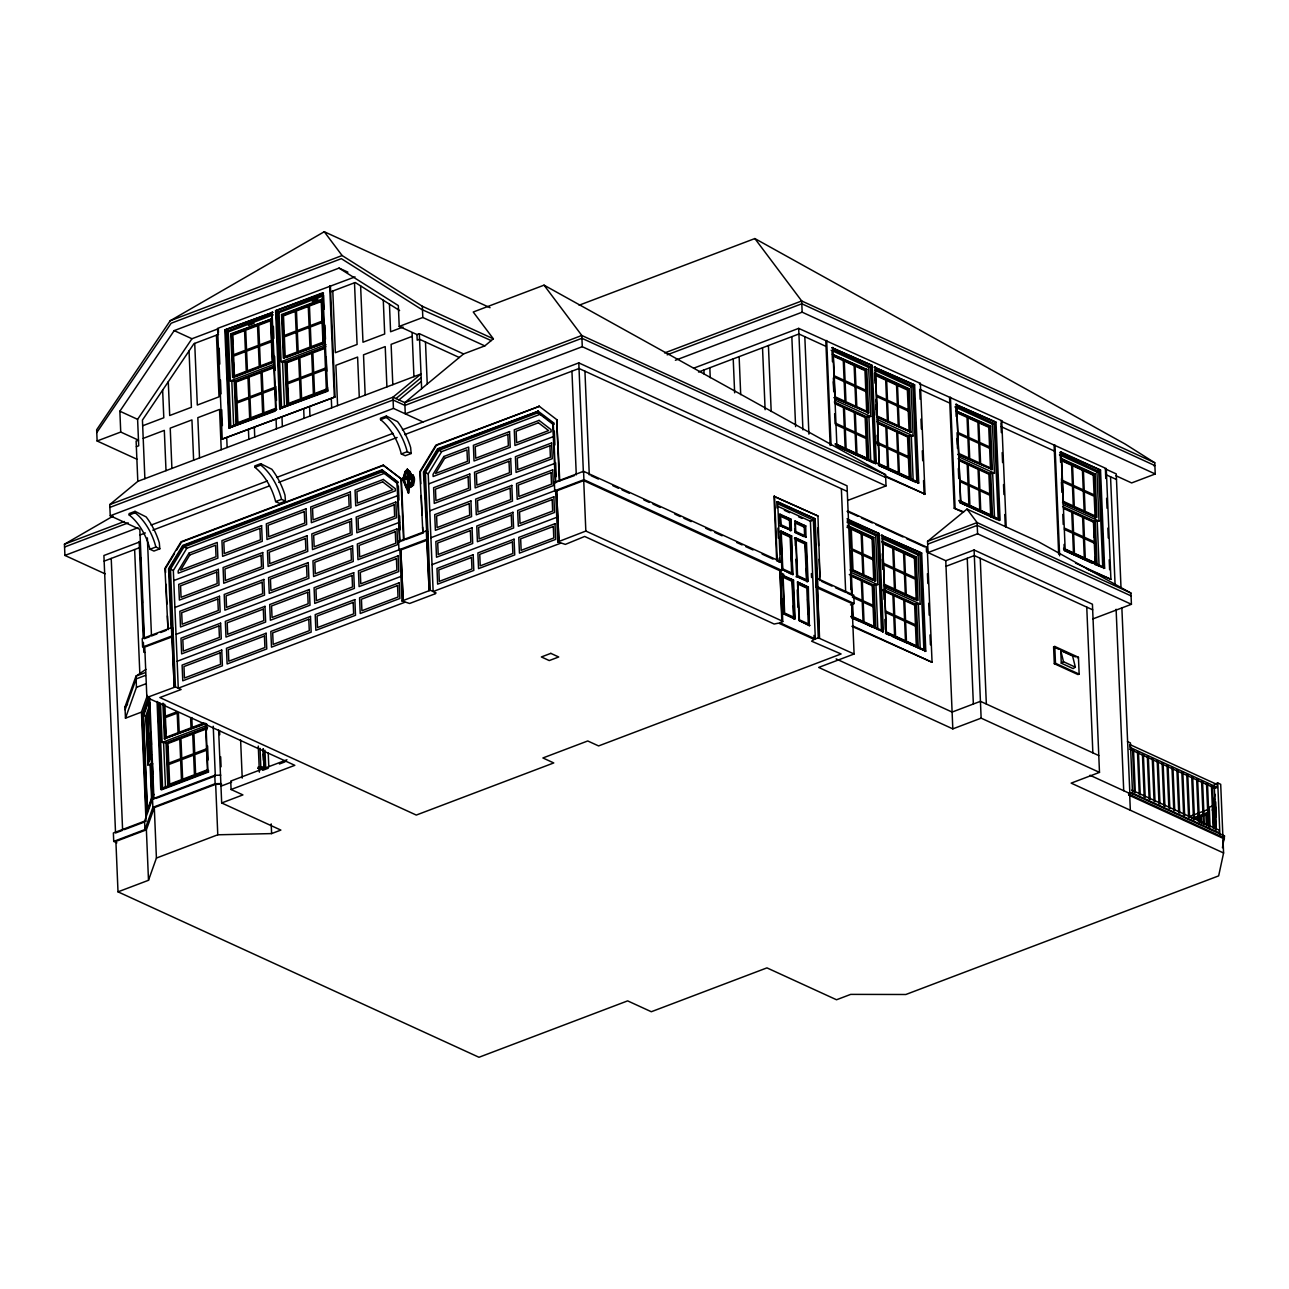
<?xml version="1.0" encoding="UTF-8"?>
<svg xmlns="http://www.w3.org/2000/svg" width="1289" height="1289" viewBox="0 0 1289 1289"><rect width="100%" height="100%" fill="white"/><g stroke="black" fill="none" stroke-linecap="round" stroke-linejoin="round"><path stroke-width="1.5" d="M407.807 484.986L407.856 478.88L407.807 484.986L406.067 485.55L403.924 480.233L407.856 478.88M408.275 476.93L407.566 470.082L408.484 493.236L402.764 479.637L405.004 471.661L407.372 469.18M408.307 477.784L412.383 479.653L410.45 486.775L408.871 488.177L408.307 477.784L403.441 479.637L405.987 486.759L408.226 488.434L405.987 486.759M408.323 487.935L408.42 485.84L410.788 486.775L413.076 479.653L408.371 477.494L402.764 479.637M260.781 766.085L260.04 748.297M257.961 768.453L265.743 767.793L257.993 767.97M1215.076 794.33L1212.868 807.252L1212.804 805.851L1209.275 807.188L1210.097 827.135M1214.786 799.019L1212.353 810.298L1215.253 811.087L1216.043 807.381M1215.156 804.4L1215.994 828.36M1215.704 801.855L1216.188 813.52M1222.778 843.699L1224.469 835.9L1129.825 792.526L1128.648 792.977L1128.729 795.071L1222.955 838.269L1223.583 852.98L1218.653 875.876L905.845 994.496L850.692 994.383L836.529 999.765L766.955 967.878L651.316 1011.736L627.646 1000.876L478.976 1057.27L118.008 891.843L115.897 841.395L114.914 840.944M1222.439 847.759L1224.469 835.9M403.409 478.783L405.342 471.661C410.547 469.405 404.375 468.39 409.821 471.677L412.351 478.799M407.469 476.189L403.811 477.575L405.681 472.386L407.243 471.806L407.759 476.414L407.243 471.806M412.126 480.249L410.208 485.582L408.903 484.986L408.71 478.88L409.112 484.97L410.418 485.566L412.126 480.249L408.71 478.88M403.956 477.687L405.487 472.854M411.948 480.265L410.418 485.566M407.614 476.302L407.163 471.726L405.519 472.257L404.021 478.155M410.289 486.179L411.417 482.634M147.397 695.448L141.452 712.108L125.468 718.182L124.985 706.968L135.99 676.145L145.915 669.362M125.114 709.772L136.102 678.949L145.496 675.388M125.468 718.182L136.457 687.359L135.99 676.145L145.367 672.584M146.189 813.133L142.08 715.041L148.638 696.624L152.763 794.733L146.189 813.133L147.333 813.166L143.224 715.073L149.121 698.509M147.494 811.135L143.498 715.83L149.008 700.41M152.859 763.797L147.848 764.941L145.786 715.894L150.072 703.907M149.315 760.913L148.171 760.881L146.35 717.425L150.265 706.485M149.234 758.931L147.494 717.457L150.104 710.158M150.04 711.882L147.784 718.231L148.606 737.84L150.297 733.087M150.926 732.909L148.67 739.242L149.492 758.867L151.184 754.113M148.171 760.881L151.425 751.745M147.848 764.941L151.506 754.661M148.106 809.411L153.617 793.992M144.594 821.141L113.384 832.984L113.722 841.395L144.948 829.552L144.594 821.141L152.521 798.922L214.78 775.301L220.757 775.172M144.948 829.552L152.875 807.333L152.521 798.922M118.008 891.843L148.493 880.29L146.382 829.842L154.309 807.607L215.666 784.34L221.644 784.211M148.493 880.29L156.42 858.055L154.309 807.607M167.425 615.9L168.005 629.725L164.944 568.32L181.024 541.799L383.187 465.136L401.443 479.041L383.187 465.136M165.604 572.493L165.443 568.546L174.482 553.626M176.496 550.306L181.523 542.024L383.671 465.361M286.948 759.769L230.731 781.086L231.085 789.496L294.81 765.328L146.865 697.526L144.755 647.078L173.032 636.557L172.678 628.162L171.05 628.146L168.553 568.707L182.667 545.44L381.882 469.889L398.22 482.231M171.791 628.484L169.294 569.045L183.409 545.779L382.624 470.227M813.987 635.413L814.165 639.408L811.603 641.197L841.089 653.974L598.595 745.928L587.752 740.966L542.911 757.964L553.754 762.943L416.283 815.067L159.868 697.558L181.105 689.502L175.433 686.908L170.502 569.19L183.956 547.003L382.205 471.822L385.04 473.111L186.792 548.292L173.338 570.479L178.269 688.197L404.827 602.285M422.631 527.137L422.889 533.066L419.827 471.645L435.908 445.124L539.43 406.277L436.407 445.366L420.327 471.871L420.81 483.713M426.675 531.825L423.437 472.048L437.551 448.781L538.399 411.159L438.292 449.12L424.178 472.386L427.916 539.898L400.815 549.968L403.183 600.529L400.815 549.968M399.832 549.098L401.991 600.98L409.596 603.478L435.553 593.633L434.812 593.294L435.988 592.843L430.317 590.249L425.386 472.515L438.84 450.328L537.964 412.738L545.263 417.475M560.602 543.217L433.152 591.538L428.222 473.82L441.676 451.633L540.8 414.043M490.046 307.7L324.264 231.73L170.18 320.752L96.659 429.785L97.126 440.983L137.069 459.303M149.717 636.653L144.4 638.667L139.824 529.36L110.242 515.793L109.758 504.595L137.81 481.361L136.118 441.064L138.487 440.177L120.731 432.041L119.861 411.207L174.192 330.612L339.039 268.096L347.917 272.156M136.36 446.671L138.713 445.785L137.601 419.344L191.948 338.749L218.324 328.743L218.486 332.481M782.568 576.457L780.844 576.763L780.167 575.248M124.985 706.968L127.579 704.116M407.823 469.953L407.276 468.97M410.788 486.775L407.163 488.209L409.386 488.193L408.484 493.236L407.985 487.838L405.632 486.759L408.452 485.695M395.965 398.559L421.165 377.677M398.962 399.928L421.326 381.415M463.557 353.943L404.794 402.619L405.278 413.817L582.274 346.693L886.026 485.905L885.559 474.69L544.039 285.159L473.24 312.019L493.349 338.814L484.809 345.887L463.557 353.943L419.328 333.674L416.959 334.56L399.219 326.423L398.333 305.59L339.039 268.096M1223.583 852.98L1071.159 783.132L1099.485 772.385L1092.428 604.219L974.081 549.984L945.772 560.715L928.016 552.578L927.548 541.364L966.992 509.091L1037.822 541.396L1130.952 593.085L1131.42 604.299L1092.879 618.913M406.132 486.034L407.453 486.63M408.355 471.806L409.854 472.273L412.013 477.591L408.613 476.414L408.355 471.806L409.757 472.338L411.836 477.703M408.613 476.414L408.549 471.677L408.79 476.302M409.854 472.273L411.674 477.816M1061.282 663.174L1063.506 661.724L1075.348 667.154L1073.109 668.604L1061.282 663.174L1060.75 650.558L1072.593 655.988L1075.348 667.154M105.102 573.847L64.917 555.43L64.45 544.216L113.045 516.148M408.806 486.936C415.944 489.176 416.315 470.453 409.902 476.205M409.048 487.049L413.608 485.18M170.18 320.752L342.117 255.544L422.341 306.266L493.349 338.814M330.419 286.239L335.059 396.948L222.224 439.114L217.583 328.405L355.023 276.893M224.834 329.92L272.785 312.357L224.834 329.92L228.959 428.029L275.073 411.159M327.632 391.228L279.697 408.774L275.588 310.681L322.782 292.78L327.632 391.228L327.47 387.216M275.588 310.681L323.523 293.119M218.566 334.35L193.962 343.68L142.435 420.085L144.884 478.67M226.816 331.225L271.657 314.21L273.139 314.887L228.298 331.901L226.816 331.225L230.812 426.514L275.653 409.515L271.657 314.21M277.554 311.97L322.395 294.972L326.391 390.261L281.55 407.276L277.554 311.97L279.036 312.647L322.008 296.357M330.661 291.83L355.265 282.5L399.606 310.552M248.455 325.489L254.062 323.362M312.276 301.288L317.884 299.161M234.082 377.919L232.6 377.242L230.779 333.803L271.641 318.931L231.521 334.141L233.341 377.58M281.518 314.564L321.638 299.338L323.12 300.031L283 315.241L281.518 314.564L283.338 358.004L324.2 343.132L323.62 329.307M230.779 333.803L232.262 334.479L270.545 319.962M232.6 377.242L272.72 362.032L274.203 362.708M235.162 376.904L273.461 362.37L273.284 358.423M285.9 357.649L324.2 343.132M228.298 331.901L230.36 380.948L273.332 364.642M279.036 312.647L281.099 361.71L325.94 344.695M96.772 432.588L171.179 323.217L341.359 258.67L421.567 309.408L491.206 340.586M230.36 380.948L235.678 381.399M281.099 361.71L286.416 362.161L286.819 372.038M273.236 366.543L234.936 381.061L236.757 424.516L276.877 409.29M237.498 380.722L273.977 366.882M288.237 361.468L324.715 347.643M273.929 367.703L262.134 372.183L262.956 391.792L274.75 387.328M324.667 348.465L312.873 352.928L313.694 372.553L325.489 368.074M97.126 440.983L120.731 432.041M399.219 326.423L422.808 317.481L484.809 345.887M142.676 425.773L163.8 417.765L162.64 390.132M403.038 327.035L390.599 331.756L389.439 304.123M143.208 438.389L164.315 430.381L166.007 470.662M274.815 388.73L263.02 393.193L263.842 412.818L275.637 408.339M325.553 369.476L313.759 373.955L314.58 393.58L326.375 389.101M412.238 336.348L391.115 344.356L392.807 384.654M234.195 380.722L236.016 424.178L276.136 408.951M284.933 361.484L286.754 404.923L326.874 389.713M286.754 404.923L327.615 390.051M228.959 428.029L276.152 410.128L272.043 312.019M279.697 408.774L326.89 390.889M222.224 439.114L335.059 396.948M579.099 305.219L754.855 238.562L1125.2 444.077L1154.767 462.767L1155.234 473.981L1131.629 482.94L1115.662 475.609M137.81 481.361L421.02 373.955L392.968 397.189L109.758 504.595M109.887 507.399L393.081 399.993L404.923 405.407L581.919 338.282L885.672 477.494M110.242 515.793L393.435 408.404L423.018 421.954M135.039 511.346L129.126 513.586L129.19 514.988A42.489 24.314 69.2 0 1 149.975 549.259L153.923 551.064L159.82 548.824L159.304 542.83A50.19 28.729 69.2 0 0 146.173 516.937L135.039 511.346L135.087 512.748A42.489 24.314 69.2 0 1 155.872 547.019L159.82 548.824M260.7 463.686L254.803 465.925L254.868 467.327A42.489 24.314 69.2 0 1 275.637 501.598L279.584 503.403L285.481 501.163L284.982 495.169A50.19 28.729 69.2 0 0 271.85 469.277L260.7 463.686L260.765 465.087A42.489 24.314 69.2 0 1 281.55 499.359L285.481 501.163M386.378 416.041L380.481 418.264L380.529 419.666A42.489 24.314 69.2 0 1 401.314 453.937L405.262 455.742L411.159 453.502L410.643 447.509A50.19 28.729 69.2 0 0 397.528 421.616L386.378 416.041L386.426 417.443A42.489 24.314 69.2 0 1 407.211 451.698L411.159 453.502M129.19 514.988L135.087 512.748M254.868 467.327L260.765 465.087M380.529 419.666L386.426 417.443M64.45 544.216L124.372 521.497M64.563 547.019L128.223 522.867M64.917 555.43L137.939 527.733M151.071 525.09L267.355 480.99M276.732 477.429L393.016 433.346M402.394 429.785L578.793 362.886L847.034 485.824L851.626 595.131L847.179 593.101M140.05 534.967L145.367 532.953M152.779 530.15L269.32 485.953M278.714 482.376L397.125 437.47M404.649 434.619L579.019 368.493L847.276 491.431M104.151 561.118L140.13 547.454M664.576 352.96L801.694 300.965L1154.767 462.767M149.975 549.259L155.872 547.019M275.637 501.598L281.55 499.359M401.314 453.937L407.211 451.698M667.138 354.846L801.806 303.769L1154.88 465.571L1153.993 465.909M675.388 360.259L802.161 312.18L1155.234 473.981M405.004 471.661L407.807 470.598L410.16 471.677L413.044 478.799L408.339 476.656L402.716 478.783M405.342 471.661L407.566 470.082M413.141 480.136L414.365 478.799L408.452 476.108L401.395 478.783L404.005 540.22L399.977 541.332L397.479 481.893L381.882 469.889M693.546 368.235L798.681 328.373L920.378 383.397L925.019 494.106L884.496 476.286M414.397 479.653L408.5 476.946L401.443 479.637L404.392 480.974M410.144 476.318L413.189 475.174M413.108 479.282L414.365 478.799M698.509 372.038L798.906 333.98L826.023 346.403M173.757 580.582L398.446 495.363M428.641 483.907L554.206 436.294M872.218 365.464L831.888 347.708L872.218 365.464L876.327 463.557L835.997 445.817L873.652 463.073M174.885 607.473L399.574 522.271M429.769 510.815L555.333 463.202M172.678 628.162L171.437 627.598L142.241 638.667L142.596 647.078L171.791 635.993L173.032 636.557M401.056 550.081L398.945 549.855L398.591 541.444L426.321 530.923L427.561 531.487M556.832 491.012L554.705 490.787L554.351 482.376L583.563 471.291L781.553 562.036L781.891 570.447L780.425 570.995L583.724 480.604L556.574 490.9L558.943 541.461L556.574 490.9M537.658 410.82L553.98 423.163L553.239 422.824L555.736 482.263L574.459 475.577M156.984 633.898L151.49 635.993L147.365 537.884M160.658 632.512L166.168 630.418M405.729 539.575L422.889 533.066M831.163 350.237L868.641 367.413L870.413 366.737L874.409 462.042L836.932 444.866M865.016 369.975L866.788 369.315L868.609 412.754L834.192 397.721L868.609 412.754M914.626 384.895L874.296 367.156L914.626 384.895L918.735 482.988L917.865 483.327L913.74 385.234M176.013 634.381L426.675 539.334L427.916 539.898M430.897 537.722L583.917 479.701L781.891 570.447M875.022 379.643L874.78 373.713L875.666 373.375L909.196 388.746L911.017 432.186L876.601 417.153M144.932 652.411L143.804 652.234L143.385 642.341M177.141 661.289L401.83 576.086M432.024 564.63L557.589 517.018M875.36 370.491L911.049 386.845L912.821 386.168L916.817 481.474L879.34 464.298L875.344 369.008L912.821 386.168M920.378 383.397L919.492 383.735L1001.73 420.681L1006.193 527.056L1005.275 526.476L1004.776 514.504M907.424 389.423L909.196 388.746M136.457 687.359L145.834 683.798M868.641 367.413L870.703 416.46L865.177 416.895L835.175 403.151M146.865 697.526L175.433 686.908M401.991 600.98L430.317 590.249M555.591 490.029L557.766 541.912L585.834 531.052L782.101 621.008L779.974 570.544L781.795 621.105L782.777 621.572L780.618 569.69M995.994 422.18L955.665 404.44L995.994 422.18L1000.103 520.273L959.773 502.533L997.428 519.789M956.712 406.293L954.94 406.953L992.417 424.129L994.19 423.469L998.169 518.758L960.692 501.582L956.712 406.293L994.19 423.469M177.173 711.721L165.363 716.201L164.879 704.422M911.049 386.845L913.111 435.891L907.585 436.343L877.583 422.583M777.058 508.011L776.8 501.985L777.686 501.663L780.216 561.923L776.671 560.779L773.964 496.313L817.951 515.987L820.062 580.678M918.735 482.988L878.405 465.248L916.06 482.505M204 722.903L192.206 727.383L191.803 717.57M1001.73 420.681L1000.844 421.02L1106.268 468.6L1110.909 579.309L1087.046 569.11M162.897 703.182L164.38 738.726L204.5 723.516M164.38 738.726L203.42 724.547M988.792 426.707L990.564 426.031L992.385 469.486L957.969 454.453L992.385 469.486M160.497 703.182L162.14 742.432L205.112 726.126M162.14 742.432L167.457 742.883L207.577 727.673M205.724 729.187L193.914 733.667L194.736 753.275L206.546 748.796M778.943 514.682L780.119 514.23L790.979 519.209L791.446 530.407L780.006 525.67L791.446 530.407M782.568 516.341L790.979 519.209M847.663 500.454L886.026 485.905M794.926 521.014L805.174 526.202L805.641 537.416L805.77 525.976L794.926 521.014L795.394 532.228L806.237 537.191M817.951 515.987L773.964 496.313M780.828 531.052L791.092 536.24L792.703 574.781L791.672 536.015L780.828 531.052L782.439 569.593L793.299 574.556M776.8 501.985L815.164 518.839L817.903 586.93L854.14 603.542L853.785 595.147L817.548 578.535L816.066 579.083L816.42 587.494L851.981 603.542L854.091 653.99L818.692 667.428L952.813 728.881L981.138 718.15L1099.485 772.385M206.611 750.198L194.8 754.677L195.622 774.302L207.432 769.823M778.459 506.593L810.41 521.239L813.359 520.112L818.289 637.829L854.091 653.99M805.77 525.976L797.359 523.108M794.636 528.716L795.394 532.228M790.495 536.466L791.672 536.015M806.35 568.304L806.914 581.79L808.09 581.339L806.479 542.798L795.619 537.835L794.443 538.27L801.677 541.589M806.479 542.798L805.287 543.249L805.689 552.884M992.417 424.129L994.464 473.192L988.953 473.627L958.952 459.867M207.932 770.435L167.796 785.662L165.975 742.206M170.374 785.307L208.657 770.774M208.689 771.95L161.479 789.851L157.79 701.764M1060.621 462.348L1060.203 452.342L1061.089 452.004L1100.532 470.082L1104.641 568.191L1094.796 564.421M155.808 798.487L215.311 775.93L213.233 726.239M779.168 558.234L779.329 562.246L780.216 561.923M781.553 562.036L779.329 562.246M152.875 807.333L215.134 783.712L221.112 783.583M782.439 569.593L790.898 573.959M847.904 519.999L879.275 533.63L883.384 631.723L852.013 618.092M847.131 522.496L875.682 535.579L877.455 534.919L881.45 630.208L851.111 616.303M856.186 530.875L872.057 538.158L873.829 537.481L875.65 580.92L850.949 569.609M921.683 553.062L881.338 535.322L921.683 553.062L925.792 651.154L892.633 636.702M220.967 786.161L231.585 782.133M262.666 770.339L268.241 768.228M279.407 763.99L284.982 761.88M949.574 397.511L954.214 508.237L963.689 511.83M124.421 829.617L144.223 822.108M796.054 576.811L797.247 576.36L808.09 581.339M785.114 577.295L793.525 580.163L795.152 618.704L793.96 619.155L793.396 605.669M797.472 581.967L807.736 587.172L809.347 625.713L808.316 586.946L797.472 581.967L799.083 620.508L809.943 625.487M115.897 841.395L146.382 829.842M218.614 729.928L221.676 802.966L242.912 794.91L231.085 789.496M1060.203 452.342L1100.532 470.082M1098.727 471.371L1061.25 454.195L1059.477 454.872L1096.955 472.048L1098.727 471.371L1102.723 566.677L1065.246 549.501M1105.785 478.509L1105.398 468.938L1106.268 468.6M816.066 579.083L817.693 579.099M1060.686 458.916L1094.216 474.271L1096.037 517.727L1062.507 502.356L1096.923 517.388L1095.102 473.949L1093.33 474.61L1089.801 472.999M927.548 541.364L977.11 522.577L1130.952 593.085M808.316 586.946L807.14 587.397L798.1 583.256M927.661 544.167L977.223 525.38L1131.081 595.889M816.42 587.494L817.903 586.93M851.9 626.293L932.06 662.288L927.242 547.358L926.356 547.696L926.533 551.901M882.401 538.657L918.09 555.011L919.863 554.351L923.859 649.64L886.381 632.464L882.385 537.175L919.863 554.351M915.416 599.884L883.642 585.335L918.058 600.368L916.237 556.912L914.465 557.589L884.463 543.845M928.016 552.578L977.578 533.791L1131.42 604.299M783.116 614.176L784.292 613.725L795.152 618.704M875.682 535.579L877.745 584.626L872.234 585.077L873.007 605.298L863.147 600.787L862.325 581.162L872.186 585.689M156.42 858.055L217.777 834.789L271.608 833.596L280.857 830.084L221.676 802.966M782.777 621.572L779.829 622.684L815.341 638.957L818.289 637.829M799.083 620.508L809.347 625.713M945.997 566.322L974.323 555.591L1092.669 609.826M850.482 604.928L854.14 603.542M1096.955 472.048L1099.001 521.094L1093.491 521.529L1068.79 510.202M918.09 555.011L920.153 604.074L914.642 604.509L915.416 624.746L905.555 620.218L904.733 600.593L914.594 605.121M1064.053 544.441L1064.311 550.451L1104.641 568.191M910.292 644.387L918.235 647.271L916.415 603.832M1053.596 646.901L1054.773 646.45L1078.442 657.293L1079.151 674.115L1077.975 674.566L1054.305 663.706L1053.596 646.901L1059.059 649.398M1054.305 663.706L1055.482 663.271L1079.151 674.115M1077.266 657.744L1078.442 657.293M1128.729 795.071L1129.905 794.636L1224.55 837.995M1214.206 784.292L1217.734 782.955L1220.699 784.308L1222.874 836.158M1217.332 787.386L1130.002 747.362L1129.889 744.559L1217.203 784.582L1217.332 787.386L1214.963 788.272L1129.47 749.086M1189.538 816.517L1207.97 809.524M1191.487 818.612L1208.099 812.328M1194.097 818.451L1195.274 817.999M1193.469 819.514L1208.228 813.923M780.377 573.895L781.327 573.734M408.903 484.986L408.887 478.863M258.187 767.036L264.116 766.907L263.375 749.038M142.08 715.041L143.224 715.073M143.498 715.83L145.786 715.894M146.35 717.425L147.494 717.457M152.763 794.733L153.89 794.765M406.067 485.55L403.924 480.233L406.148 485.566M1105.398 468.938L1116.242 473.901L1121.011 587.881M832.936 349.561L870.413 366.737M949.8 403.119L919.718 389.342L920.137 399.252M1001.086 426.627L1054.338 451.037M1105.624 474.529L1116.467 479.508M866.788 369.315L832.372 354.282L865.902 369.653L867.723 413.092M990.564 426.031L956.148 410.998L989.678 426.369L991.499 469.808M1095.102 473.949L1061.572 458.578L1063.393 502.017M874.78 373.713L908.31 389.085L910.131 432.524M833.242 355.426L838.543 357.843M842.071 359.47L863.243 369.17M875.65 374.857L886.252 379.707M889.781 381.335L900.366 386.184M957.018 412.142L962.319 414.575M965.848 416.186L987.02 425.902M1061.556 460.06L1072.142 464.91M1075.687 466.521L1086.273 471.387M875.827 375.566L885.688 380.094L886.51 399.703L876.649 395.191M957.179 412.851L967.04 417.378L967.862 437.003L958.001 432.476M1061.733 460.769L1071.594 465.281L1072.416 484.906L1062.555 480.378M865.789 390.213L855.928 385.701L855.106 366.076L864.967 370.604L866.675 411.239L856.814 406.712L855.993 387.103L865.854 391.614M908.197 409.644L898.336 405.133L897.515 385.508L907.375 390.035L909.083 430.671L899.223 426.16L898.401 406.534L908.262 411.046M989.565 446.945L979.704 442.417L978.883 422.792L988.744 427.32L990.451 467.955L980.591 463.444L979.769 443.819L989.63 448.346M876.697 396.593L886.558 401.105L887.38 420.73L877.519 416.202M958.065 433.877L967.926 438.405L968.748 458.014L958.887 453.502M1062.603 481.78L1072.464 486.307L1073.286 505.933L1063.425 501.405M1094.989 515.874L1085.129 511.346L1084.307 491.737L1094.168 496.249L1095.151 518.065M877.487 416.83L911.017 432.186M834.998 400.106L870.703 416.46M877.406 419.537L913.111 435.891M958.774 456.822L994.464 473.192M1063.312 504.74L1099.001 521.094M834.305 402.007L866.063 416.573L867.884 460.012M876.713 421.439L908.471 436.004L910.292 479.444M958.065 458.723L989.839 473.289L991.66 516.728M1062.619 506.641L1094.377 521.191L1096.198 564.646M835.224 403.811L843.441 407.566L844.263 427.191L836.045 423.42M877.632 423.243L885.849 427.013L886.671 446.622L876.81 442.111M959 460.527L967.217 464.298L968.039 483.907L959.822 480.153M1063.538 508.43L1071.755 512.2L1072.577 531.825L1064.36 528.055M908.374 456.564L898.514 452.052L897.692 432.427L907.553 436.955L909.244 477.591L899.384 473.063L898.562 453.454L908.423 457.966M836.11 424.822L844.327 428.593L845.149 448.218L835.288 443.69M876.874 443.513L886.735 448.024L887.557 467.649L877.696 463.122M959.886 481.554L968.103 485.308L968.925 504.934L959.064 500.422M1064.424 529.457L1072.641 533.227L1073.463 552.852L1063.602 548.324M866.836 458.159L856.976 453.631L856.154 434.022L866.015 438.534L866.998 460.35M990.613 514.875L980.752 510.363L979.93 490.738L989.791 495.266L990.774 517.066M835.24 444.302L868.77 459.674L866.949 416.234M877.648 463.734L911.178 479.105L909.357 435.666M959.016 501.034L992.546 516.39L990.725 472.95M1063.554 548.937L1097.084 564.308L1095.263 520.869M839.655 447.074L844.939 449.49M853.769 453.535L859.07 455.968M882.063 466.505L892.649 471.355M896.177 472.966L906.763 477.832M963.431 503.79L968.716 506.223M977.545 510.267L982.83 512.684M1067.969 551.708L1078.555 556.558M1082.083 558.169L1092.669 563.019M1064.311 550.451L1091.203 562.777M885.559 474.69L581.806 335.478L544.039 285.159M885.366 475.947L925.019 494.106M1075.542 563.1L1110.909 579.309M954.214 508.237L962.802 512.168M847.969 511.04L927.242 547.358M847.082 511.362L857.894 516.325M861.503 517.969L872.299 522.931M875.908 524.575L902.928 536.965M906.538 538.625L924.551 546.874M847.002 518.839L879.275 533.63M847.115 521.014L877.455 534.919M847.356 525.348L873.829 537.481M882.707 541.557L916.237 556.912M848.243 526.492L872.943 537.819L874.764 581.258M881.821 541.879L915.351 557.251L917.172 600.69M847.356 526.83L852.657 529.263M847.034 527.314L850.321 528.828L851.143 548.437M872.025 538.77L862.164 534.242L862.986 553.867L872.846 558.379L872.057 538.158M882.868 543.732L892.729 548.26L893.551 567.885L883.69 563.357M777.686 501.663L815.164 518.839M459.287 357.488L419.553 339.281L417.201 340.167L416.959 334.56M777.847 503.838L813.359 520.112M784.373 510.299L789.69 512.732M798.568 516.808L802.129 518.436M883.755 564.759L893.615 569.287L894.437 588.896L884.576 584.384M1062.7 651.074L1075.445 656.907M559.764 481.151L556.703 419.747L559.281 480.926M794.797 532.438L803.837 536.595M779.652 531.503L788.691 535.644M916.125 598.837L906.264 594.326L905.442 574.701L915.303 579.228L916.205 599.063M850.063 569.931L873.007 580.453M850.982 572.364L877.745 584.626M884.463 587.703L920.153 604.074M850.176 574.217L873.12 584.739L874.86 626.212M883.755 589.605L915.528 604.17L917.349 647.61M849.29 574.556L870.462 584.255M882.868 589.943L912.87 603.703M883.046 590.652L892.906 595.18L893.728 614.789L885.511 611.034M325.054 346.274L325.795 346.612L285.675 361.822L287.495 405.262M591.103 475.738L598.386 479.073M612.936 485.744L618.398 488.257M622.039 489.917L629.306 493.252M643.856 499.923L649.318 502.42M652.959 504.096L660.242 507.431M674.792 514.102L680.254 516.599M683.879 518.259L691.162 521.594M705.711 528.264L711.174 530.778M714.815 532.438L722.098 535.773M736.647 542.443L742.11 544.941M745.735 546.617L753.018 549.952M762.121 554.109L773.029 559.12M821.77 581.452L832.033 586.157M835.449 587.72L845.697 592.424L841.363 488.724M852.367 597.21L862.228 601.737L863.05 621.362L853.189 616.835L852.609 603.107M885.559 612.436L893.776 616.19L894.598 635.815L886.381 632.045M782.681 575.2L793.525 580.163M783.905 576.247L792.944 580.388L794.556 618.929L783.712 613.951L783.067 598.547M781.134 578.6L781.247 581.403M1127.456 741.578L1130.421 742.931L1132.596 794.781M851.111 616.529L875.827 627.84L874.006 584.4M886.461 632.722L918.235 647.271M851.111 616.932L883.384 631.723M925.792 651.154L886.349 633.076L882.224 534.983M851.997 617.673L859.054 620.895M867.884 624.939L873.169 627.372M885.575 633.06L892.633 636.299M896.161 637.91L906.763 642.76M885.462 633.415L889.039 635.058M554.351 482.376L555.591 482.94M852.786 625.955L932.06 662.288M438.84 450.328L441.676 451.633M174.192 330.612L191.948 338.749M1098.776 755.563L980.43 701.329L952.104 712.076L836.11 658.905M814.165 639.408L778.653 623.135L774.125 624.021L584.674 536.45L565.355 544.393L557.766 541.912M1131.79 790.109L1219.12 830.116L1219.233 832.92L1131.919 792.912M1089.978 775.253L1129.631 793.428M425.386 472.515L428.222 473.82M407.292 469.986L410.16 471.677M236.016 424.178L237.498 424.854L237.24 418.925M119.861 411.207L137.601 419.344M398.591 541.444L399.832 542.008M183.956 547.003L186.792 548.292M170.502 569.19L173.338 570.479M206.111 726.996L206.836 727.334L166.716 742.545L168.537 786M113.722 841.395L116.88 842.845M538.947 406.051L557.202 419.972M548.228 419.763L554.173 424.339M537.964 412.738L552.82 424.194L555.253 482.054M390.986 477.687L396.931 482.279M382.205 471.822L397.06 483.262L399.493 541.122M966.992 509.091L977.11 522.577L977.578 533.791M754.855 238.562L801.694 300.965L802.161 312.18M324.264 231.73L342.117 255.544M1060.75 650.558L1063.506 661.724M1217.734 782.955L1219.91 834.805M1215.849 809.202L1216.188 817.178M1214.286 786.29L1216.123 830.164M1215.366 828.956L1214.464 807.591L1215.14 827.651M1214.222 828.859L1212.433 786.129L1211.434 785.662L1213.239 828.408M1212.981 810.056L1213.722 827.538M1207.567 825.186L1207.068 813.536L1205.892 813.971L1206.391 825.637M1201.509 823.542L1201.171 815.776L1199.995 816.211L1200.236 822.044M1199.431 822.092L1197.626 779.346L1196.643 778.894L1198.432 821.641M1194.5 819.82L1192.696 777.074L1191.713 776.623L1193.501 819.369M1189.57 817.564L1187.765 774.818L1186.782 774.367L1188.571 817.113M1179.709 813.053L1177.904 770.306L1176.921 769.855L1178.71 812.586M1174.762 810.781L1172.974 768.035L1171.991 767.583L1173.78 810.33M1169.832 808.525L1168.043 765.779L1167.061 765.328L1168.849 808.074M1159.971 804.014L1158.183 761.267L1157.2 760.816L1158.988 803.546M1155.041 801.742L1153.252 758.995L1152.269 758.544L1154.058 801.291M1140.249 794.959L1138.461 752.228L1137.478 751.777L1139.267 794.507M1135.319 792.703L1133.53 749.956L1132.548 749.505L1134.336 792.252M1121.865 607.957L1129.905 794.636M1129.712 795.522L1130.34 810.249M1110.554 476.801L1115.098 585.174M1116.113 609.262L1123.718 790.721M1106.623 498.327L1107.042 508.253M1107.863 528.087L1108.282 537.996M1109.201 559.813L1109.62 569.722M1099.646 470.421L1103.755 568.53M1097.245 521.771L1099.098 566M1093.749 527.459L1094.152 537.336M1094.989 557.074L1095.231 563.003M1086.756 607.103L1092.863 752.857M1061.089 452.004L1065.197 550.113M1061.508 478.654L1061.927 488.531M1061.459 482.376L1061.878 492.382M1062.797 514.408L1063.216 524.414M1054.998 445.092L1059.639 555.801M1054.112 445.43L1058.672 554.157M1054.773 646.45L1055.482 663.271M1000.925 422.889L1001.344 432.621M1002.181 452.584L1002.584 462.574M1003.519 484.535L1003.938 494.525M995.108 422.518L999.217 520.611M992.691 473.853L994.544 518.097M980.236 558.298L986.343 704.036M974.081 549.984L981.138 718.15M967.249 558.266L973.356 704.02M956.551 404.102L960.659 502.194M957.05 432.717L957.55 444.576M955.826 408.436L956.164 416.444M957.083 438.469L957.501 448.475M958.339 468.503L958.758 478.509M950.444 397.189L955.085 507.898M945.772 560.715L952.813 728.881M920.974 419.086L921.377 428.995M922.296 450.812L922.715 460.737M923.552 480.571L924.132 494.444M927.452 573.653L927.854 583.53M928.692 603.3L929.192 615.175M930.014 634.945L930.432 644.822M920.797 553.4L924.906 651.493M911.339 436.568L913.192 480.797M918.38 604.734L920.233 648.979M875.183 366.817L879.291 464.91M875.859 399.381L876.262 409.257M882.321 553.738L882.739 563.615M874.554 373.149L874.973 383.171M875.892 405.181L876.311 415.203M877.148 435.215L877.567 445.221M882.353 559.345L882.772 569.351M883.61 589.379L884.028 599.385M884.866 619.397L885.285 629.419M871.332 365.786L875.457 463.895M878.389 533.968L882.498 632.061M868.931 417.137L870.784 461.365M875.972 585.303L877.825 629.548M851.207 549.839L852.029 569.464M850.498 575.748L851.062 589.476M851.707 604.605L852.19 616.384M832.775 347.369L836.883 445.478M833.355 377.983L833.774 387.844M832.049 351.72L832.468 361.726M833.322 381.753L833.741 391.759M834.66 413.785L835.079 423.791M826.684 340.457L831.067 445.237M825.798 340.795L830.18 445.559M817.854 527.926L818.596 545.505M819.159 559.184L819.901 576.763M819.562 638.168L817.452 587.72L819.272 638.281M814.277 519.161L816.807 579.422M804.819 336.687L808.912 434.135M810.41 521.239L815.341 638.957M811.393 573.557L811.571 577.553M798.681 328.373L802.934 429.914M807.623 598.95L808.267 614.37M791.833 336.655L795.603 426.595M795.619 537.835L797.247 576.36M795.361 545.763L795.039 538.045L805.883 543.023L807.494 581.565L796.65 576.586L795.925 559.249M797.214 589.911L797.939 607.248M790.85 530.633L790.383 519.419L779.539 514.456L779.926 523.801M789.786 519.644L790.27 530.859M790.818 544.167L791.543 561.521M792.348 580.614L792.751 590.249M780.119 514.23L780.602 525.445M782.761 577.118L784.292 613.725M780.49 537.046L781.215 554.399M782.165 577.343L782.487 585.045M777.895 528.103L778.314 538.141M768.421 345.533L771.193 411.497M774.56 496.104L777.251 560.554M762.524 347.772L765.118 409.725M739.129 356.65L740.708 394.627M733.215 358.89L734.649 392.823M709.82 367.752L710.239 377.693M703.923 369.991L704.084 373.955M584.932 371.2L589.282 474.916M582.274 346.693L581.806 335.478L404.794 402.619L392.968 397.189L393.435 408.404M583.563 471.291L583.917 479.701M578.793 362.886L583.369 472.193M583.724 480.604L585.834 531.052M571.945 371.184L576.28 474.884M554.318 431.09L554.898 444.963M555.64 462.783L556.22 476.656M425.483 341.988L427.239 384.025M422.341 306.266L422.808 317.481M419.328 333.674L421.632 388.682M427.03 540.236L429.14 590.684L426.772 540.123M426.321 530.923L426.675 539.334M421.31 495.556L422.148 515.294M412.093 332.755L413.93 376.646M412.931 475.061L413.35 485.067M408.452 476.108L408.5 476.946M400.943 478.815L403.505 539.994M398.382 486.195L398.962 500.068M399.638 515.922L400.218 529.779M383.284 300.224L384.686 333.996L362.982 342.23L360.614 285.9M386.909 386.893L385.218 346.596L363.514 354.829L365.19 395.127M354.491 282.79L357.085 344.453L335.366 352.703L332.788 291.04M359.293 397.366L357.601 357.069L335.897 365.303L337.589 405.6M329.678 285.9L334.318 396.609M331.289 398.382L331.692 407.84M323.603 295.117L324.2 309.134M324.86 325.15L325.456 339.168M326.214 357.182L326.794 371.2M322.878 311.535L322.379 299.692L282.259 314.903L284.079 358.342M321.638 299.338L323.458 342.793M309.569 406.615L309.972 416.073M303.672 408.855L304.075 418.313M287.495 387.828L288.075 401.652M283.661 331.031L284.241 344.856M282.581 362.386L284.434 406.615M281.969 417.088L282.355 426.546M276.313 311.02L280.438 409.129M273.365 326.375L273.864 338.395M274.621 356.409L275.218 370.426M275.878 386.442L276.474 400.46M276.072 419.312L276.458 428.786M272.043 328.808L272.623 342.632M270.899 318.592L272.72 362.032M268.225 752.873L268.805 766.794M271.206 823.897L271.608 833.596M254.352 427.561L254.755 437.019M264.954 750.262L265.711 768.276M263.133 748.7L263.891 766.794M263.246 754.065L263.455 760.317M248.455 429.785L248.841 439.259M258.283 746.073L259.379 772.175M235.919 387.328L236.499 401.153M232.262 334.479L232.665 344.356M233.406 362.128L233.986 375.953M231.827 381.625L233.68 425.853M225.575 330.258L229.684 428.367M240.608 739.95L242.219 778.105M226.735 438.018L227.138 447.492M219.146 348.239L219.807 364.094M220.467 379.965L221.047 393.838M221.724 409.709L222.385 425.579M216.439 335.156L219.017 396.819L197.314 405.052L194.72 343.39M221.241 449.716L219.549 409.435L197.829 417.668L199.521 457.949M219.581 730.75L219.742 734.746M220.661 756.772L221.08 766.778M215.666 784.34L217.777 834.789M214.78 775.301L215.134 783.712M206.675 723.902L206.917 729.896M207.593 745.912L208.173 759.93M205.934 723.564L207.948 771.612L160.738 789.513L157.049 701.425M205.45 723.338L207.448 770.999L162.607 787.998L159.03 702.634M189.048 350.962L191.4 407.292L169.697 415.525L168.279 381.753M193.624 460.189L191.932 419.908L170.229 428.141L171.904 468.423M190.611 718.005L191.03 727.818L179.219 732.297L178.398 712.672M172.146 636.895L174.257 687.343L171.888 636.782M171.437 627.598L171.791 635.993M166.104 584.336L166.925 604.058M167.634 746.847L168.215 760.655M168.956 778.427L169.278 786.338M165.04 719.665L165.62 733.489M163.639 703.52L165.121 739.064M163.622 743.109L165.475 787.337M149.701 697.832L153.955 799.196M149.782 702.666L150.201 712.591M151.039 732.442L151.425 744.671M152.36 764.216L152.779 774.141M152.005 764.538L152.746 782.197M151.715 763.765L152.634 785.484M148.718 719.471L148.88 723.419M149.959 749.086L150.217 755.016M150.571 763.733L152.07 799.277M150.12 765.005L151.554 799.196M140.549 557.38L141.129 571.253M141.887 589.105L142.467 602.994M143.127 618.849L143.707 632.738M143.224 638.393L139.164 541.525L139.905 541.863L103.91 555.511L115.543 832.984L122.616 830.309L111.225 558.427M134.636 549.549L139.84 673.825M141.452 712.108L146.028 821.431M407.582 478.847L407.63 484.97M781.795 573.363L783.341 576.763L783.712 574.33L781.795 573.363M188.984 553.158L178.156 571.011L178.253 573.186L217.889 558.137L217.229 542.443L188.984 553.158M189.805 554.979L180.605 570.141L216.036 556.703L215.553 545.215L189.805 554.979M443.867 456.499L433.04 474.352L433.136 476.511L469.309 462.799L468.664 447.09L443.867 456.499M444.689 458.32L435.489 473.482L467.456 461.365L466.972 449.877L444.689 458.32M244.556 330.628L232.761 335.092L233.583 354.717L245.377 350.237L244.556 330.628M257.526 325.698L245.732 330.177L246.553 349.802L258.364 345.323L257.526 325.698M270.513 320.784L258.718 325.247L259.54 344.872L271.335 340.393L270.513 320.784M295.294 311.374L283.499 315.853L284.321 335.478L296.116 330.999L295.294 311.374M308.28 306.46L296.47 310.939L297.292 330.548L309.102 326.069L308.28 306.46M321.251 301.529L309.457 306.009L310.278 325.634L322.073 321.154L321.251 301.529M245.442 351.639L233.631 356.118L234.453 375.743L246.263 371.264L245.442 351.639M258.412 346.725L246.618 351.188L247.44 370.813L259.234 366.334L258.412 346.725M271.399 341.794L259.588 346.274L260.41 365.899L272.221 361.419L271.399 341.794M296.18 332.401L284.37 336.88L285.191 356.489L297.002 352.026L296.18 332.401M309.151 327.47L297.356 331.95L298.178 351.575L309.972 347.095L309.151 327.47M322.137 322.556L310.343 327.035L311.165 346.644L322.959 342.181L322.137 322.556M247.971 377.548L236.177 382.027L236.999 401.636L248.793 397.173L247.971 377.548M260.958 372.618L249.148 377.097L249.969 396.722L261.78 392.243L260.958 372.618M298.71 358.31L286.915 362.773L287.737 382.398L299.531 377.919L298.71 358.31M311.696 353.379L299.886 357.859L300.708 377.484L312.518 373.004L311.696 353.379M248.858 398.575L237.047 403.038L237.869 422.663L249.679 418.184L248.858 398.575M261.828 393.644L250.034 398.124L250.856 417.733L262.65 413.27L261.828 393.644M299.596 379.32L287.785 383.8L288.623 403.425L300.418 398.945L299.596 379.32M312.566 374.406L300.772 378.885L301.594 398.494L313.388 394.015L312.566 374.406M261.603 525.622L221.95 540.655L222.61 556.349L262.263 541.316L261.603 525.622M305.976 508.801L266.324 523.833L266.984 539.527L306.637 524.494L305.976 508.801M350.334 491.963L310.697 506.996L311.358 522.706L350.995 507.657L350.334 491.963M383.316 479.46L355.055 490.174L355.716 505.868L395.369 490.835L395.272 488.676L383.316 479.46M509.558 431.589L473.385 445.301L474.03 460.995L510.218 447.283L509.558 431.589M539.076 420.391L514.279 429.801L514.939 445.495L551.128 431.767L551.031 429.608L539.076 420.391M259.927 528.393L223.819 542.089L224.302 553.577L260.41 539.882L259.927 528.393M304.285 511.572L268.176 525.268L268.66 536.756L304.768 523.06L304.285 511.572M348.658 494.734L312.55 508.43L313.034 519.918L349.142 506.239L348.658 494.734M382.672 481.844L356.924 491.608L357.407 503.097L392.823 489.659L382.672 481.844M507.882 434.361L475.238 446.735L475.722 458.223L508.365 445.849L507.882 434.361M538.431 422.776L516.148 431.219L516.631 442.723L548.582 430.59L538.431 422.776M218.357 569.351L178.72 584.384L179.38 600.078L219.017 585.045L218.357 569.351M262.73 552.53L223.078 567.563L223.738 583.256L263.391 568.223L262.73 552.53M307.104 535.708L267.451 550.741L268.112 566.435L307.765 551.402L307.104 535.708M351.462 518.871L311.825 533.904L312.486 549.613L352.123 534.564L351.462 518.871M395.836 502.049L356.183 517.082L356.844 532.776L396.496 517.743L395.836 502.049M469.792 473.998L433.603 487.725L434.264 503.419L470.437 489.707L469.792 473.998M510.686 458.497L474.513 472.209L475.158 487.903L511.346 474.191L510.686 458.497M551.595 442.981L515.407 456.693L516.067 472.402L552.256 458.675L551.595 442.981M216.681 572.123L180.573 585.818L181.056 597.306L217.164 583.611L216.681 572.123M261.055 555.301L224.947 568.997L225.43 580.485L261.538 566.789L261.055 555.301M305.412 538.48L269.304 552.175L269.788 563.664L305.896 549.968L305.412 538.48M349.786 521.642L313.678 535.338L314.162 546.826L350.27 533.147L349.786 521.642M394.16 504.821L358.052 518.516L358.535 530.005L394.643 516.309L394.16 504.821M468.1 476.785L435.456 489.159L435.94 500.648L468.584 488.273L468.1 476.785M509.01 461.269L476.366 473.643L476.849 485.131L509.493 472.757L509.01 461.269M549.92 445.752L517.276 458.127L517.759 469.615L550.403 457.241L549.92 445.752M219.484 596.259L179.848 611.292L180.508 626.986L220.145 611.953L219.484 596.259M263.858 579.438L224.205 594.471L224.866 610.164L264.519 595.131L263.858 579.438M308.232 562.6L268.579 577.649L269.24 593.343L308.893 578.31L308.232 562.6M352.59 545.779L312.953 560.812L313.614 576.521L353.25 561.472L352.59 545.779M396.964 528.957L357.311 543.99L357.971 559.684L397.624 544.651L396.964 528.957M470.92 500.905L434.731 514.633L435.392 530.327L471.565 516.615L470.92 500.905M511.814 485.405L475.641 499.117L476.286 514.81L512.474 501.099L511.814 485.405M552.723 469.889L516.535 483.601L517.195 499.31L553.384 485.582L552.723 469.889M217.809 599.031L181.701 612.726L182.184 624.214L218.292 610.519L217.809 599.031M262.183 582.209L226.074 595.905L226.558 607.393L262.666 593.697L262.183 582.209M306.54 565.388L270.432 579.067L270.916 590.571L307.024 576.876L306.54 565.388M350.914 548.55L314.806 562.246L315.289 573.734L351.398 560.054L350.914 548.55M395.288 531.729L359.18 545.424L359.663 556.912L395.771 543.217L395.288 531.729M469.228 503.677L436.584 516.067L437.068 527.555L469.712 515.181L469.228 503.677M510.138 488.177L477.494 500.551L477.977 512.039L510.621 499.665L510.138 488.177M551.048 472.66L518.404 485.035L518.887 496.523L551.531 484.148L551.048 472.66M220.612 623.167L180.976 638.2L181.636 653.894L221.273 638.861L220.612 623.167M264.986 606.346L225.333 621.379L225.994 637.072L265.647 622.039L264.986 606.346M309.36 589.508L269.707 604.557L270.368 620.251L310.021 605.218L309.36 589.508M353.718 572.687L314.081 587.72L314.742 603.413L354.378 588.38L353.718 572.687M398.092 555.865L358.439 570.898L359.099 586.592L398.752 571.559L398.092 555.865M472.048 527.813L435.859 541.541L436.504 557.235L472.692 543.507L472.048 527.813M512.941 512.297L476.769 526.025L477.413 541.718L513.602 528.007L512.941 512.297M553.851 496.797L517.662 510.508L518.323 526.218L554.512 512.49L553.851 496.797M218.937 625.938L182.829 639.634L183.312 651.122L219.42 637.427L218.937 625.938M263.31 609.117L227.202 622.813L227.686 634.301L263.794 620.605L263.31 609.117M307.668 592.296L271.56 605.975L272.043 617.479L308.152 603.784L307.668 592.296M352.042 575.458L315.934 589.154L316.417 600.642L352.525 586.946L352.042 575.458M396.416 558.636L360.308 572.332L360.791 583.82L396.899 570.125L396.416 558.636M470.356 530.585L437.712 542.975L438.196 554.463L470.839 542.089L470.356 530.585M511.266 515.084L478.622 527.459L479.105 538.947L511.749 526.573L511.266 515.084M552.175 499.568L519.531 511.942L520.015 523.431L552.659 511.056L552.175 499.568M221.74 650.075L182.103 665.108L182.764 680.801L222.401 665.769L221.74 650.075M266.114 633.253L226.461 648.286L227.122 663.98L266.775 648.947L266.114 633.253M310.488 616.416L270.835 631.465L271.496 647.159L311.148 632.126L310.488 616.416M354.846 599.594L315.209 614.627L315.869 630.321L355.506 615.288L354.846 599.594M399.219 582.773L359.567 597.806L360.227 613.5L399.88 598.467L399.219 582.773M473.176 554.721L436.987 568.449L437.632 584.143L473.82 570.415L473.176 554.721M514.069 539.205L477.897 552.933L478.541 568.626L514.73 554.914L514.069 539.205M554.979 523.705L518.79 537.416L519.451 553.126L555.64 539.398L554.979 523.705M220.065 652.846L183.956 666.542L184.44 678.03L220.548 664.334L220.065 652.846M264.438 636.025L228.33 649.72L228.814 661.209L264.922 647.513L264.438 636.025M308.796 619.203L272.688 632.883L273.171 644.387L309.279 630.692L308.796 619.203M353.17 602.366L317.062 616.061L317.545 627.55L353.653 613.854L353.17 602.366M397.544 585.544L361.436 599.24L361.919 610.728L398.027 597.033L397.544 585.544M471.484 557.493L438.84 569.883L439.323 581.371L471.967 568.997L471.484 557.493M512.394 541.992L479.75 554.367L480.233 565.855L512.877 553.48L512.394 541.992M553.303 526.476L520.659 538.85L521.143 550.339L553.787 537.964L553.303 526.476M177.221 713.123L165.427 717.602L166.249 737.227L178.043 732.748L177.221 713.123M179.767 739.032L167.957 743.511L168.778 763.12L180.589 758.641L179.767 739.032M192.738 734.102L180.943 738.581L181.765 758.206L193.559 753.727L192.738 734.102M180.637 760.043L168.843 764.522L169.665 784.147L181.459 779.668L180.637 760.043M193.624 755.128L181.83 759.608L182.651 779.217L194.446 774.753L193.624 755.128M550.822 653.362L541.38 656.955L549.259 660.564L558.701 656.987L550.822 653.362M843.28 360.646L833.419 356.135L834.241 375.76L844.102 380.271L843.28 360.646M854.124 365.625L844.263 361.097L845.085 380.722L854.945 385.25L854.124 365.625M896.532 385.057L886.671 380.545L887.493 400.154L897.353 404.682L896.532 385.057M977.9 422.341L968.039 417.829L968.861 437.454L978.722 441.966L977.9 422.341M1082.438 470.259L1072.577 465.732L1073.399 485.357L1083.259 489.884L1082.438 470.259M1093.281 475.222L1083.421 470.711L1084.242 490.336L1094.103 494.847L1093.281 475.222M844.15 381.673L834.289 377.161L835.111 396.77L844.972 401.298L844.15 381.673M855.01 386.652L845.149 382.124L845.971 401.749L855.832 406.261L855.01 386.652M897.418 406.083L887.557 401.556L888.379 421.181L898.24 425.708L897.418 406.083M978.77 443.368L968.909 438.856L969.731 458.465L979.592 462.993L978.77 443.368M1083.324 491.286L1073.447 486.759L1074.285 506.384L1084.146 510.895L1083.324 491.286M854.285 412.544L844.424 408.017L845.246 427.642L855.123 432.169L854.285 412.544M865.145 417.507L855.284 412.996L856.105 432.621L865.966 437.132L865.145 417.507M896.693 431.976L886.832 427.465L887.654 447.074L897.515 451.601L896.693 431.976M978.061 469.26L968.2 464.749L969.022 484.358L978.883 488.885L978.061 469.26M988.905 474.239L979.044 469.712L979.866 489.337L989.743 493.864L988.905 474.239M1082.599 517.179L1072.738 512.651L1073.56 532.276L1083.421 536.788L1082.599 517.179M1093.459 522.142L1083.598 517.63L1084.42 537.239L1094.28 541.767L1093.459 522.142M855.171 433.571L845.31 429.044L846.132 448.669L855.993 453.18L855.171 433.571M897.579 453.003L887.718 448.475L888.54 468.1L898.401 472.612L897.579 453.003M978.947 490.287L969.086 485.76L969.908 505.385L979.769 509.912L978.947 490.287M1083.485 538.19L1073.624 533.678L1074.446 553.303L1084.307 557.815L1083.485 538.19M1094.329 543.168L1084.468 538.641L1085.29 558.266L1095.151 562.794L1094.329 543.168M861.165 533.791L851.304 529.28L852.126 548.888L862.003 553.416L861.165 533.791M903.573 553.223L893.712 548.711L894.534 568.336L904.411 572.848L903.573 553.223M914.433 558.201L904.572 553.69L905.394 573.299L915.254 577.826L914.433 558.201M789.464 520.369L780.586 516.309L780.941 524.72L789.803 528.78L789.464 520.369M804.255 527.153L795.377 523.092L795.732 531.503L804.61 535.563L804.255 527.153M862.051 554.818L852.19 550.29L853.012 569.915L862.873 574.443L862.051 554.818M872.895 559.78L863.034 555.269L863.856 574.894L873.716 579.406L872.895 559.78M904.459 574.25L894.598 569.738L895.42 589.347L905.281 593.875L904.459 574.25M790.157 537.191L781.279 533.13L782.777 568.868L791.655 572.928L790.157 537.191M804.948 543.974L796.086 539.898L797.569 575.635L806.447 579.712L804.948 543.974M861.342 580.711L851.481 576.199L852.303 595.808L862.164 600.336L861.342 580.711M903.75 600.142L893.889 595.631L894.711 615.256L904.572 619.767L903.75 600.142M873.072 606.7L863.211 602.189L864.033 621.814L873.894 626.325L873.072 606.7M904.636 621.169L894.775 616.658L895.597 636.267L905.458 640.794L904.636 621.169M915.48 626.148L905.619 621.62L906.441 641.245L916.302 645.757L915.48 626.148M792.01 581.339L783.132 577.263L784.63 613L793.508 617.077L792.01 581.339M806.801 588.122L797.923 584.046L799.422 619.783L808.3 623.86L806.801 588.122M1143.391 754.484L1142.408 754.033L1144.197 796.779L1145.18 797.23L1143.391 754.484M1148.322 756.74L1147.339 756.289L1149.127 799.035L1150.11 799.486L1148.322 756.74M1163.113 763.523L1162.13 763.072L1163.919 805.818L1164.902 806.269L1163.113 763.523M1182.835 772.562L1181.852 772.111L1183.64 814.857L1184.639 815.309L1182.835 772.562M1202.573 781.601L1201.574 781.15L1203.378 823.897L1204.361 824.348L1202.573 781.601M1207.503 783.857L1206.504 783.406L1208.309 826.152L1209.291 826.603L1207.503 783.857"/></g></svg>
